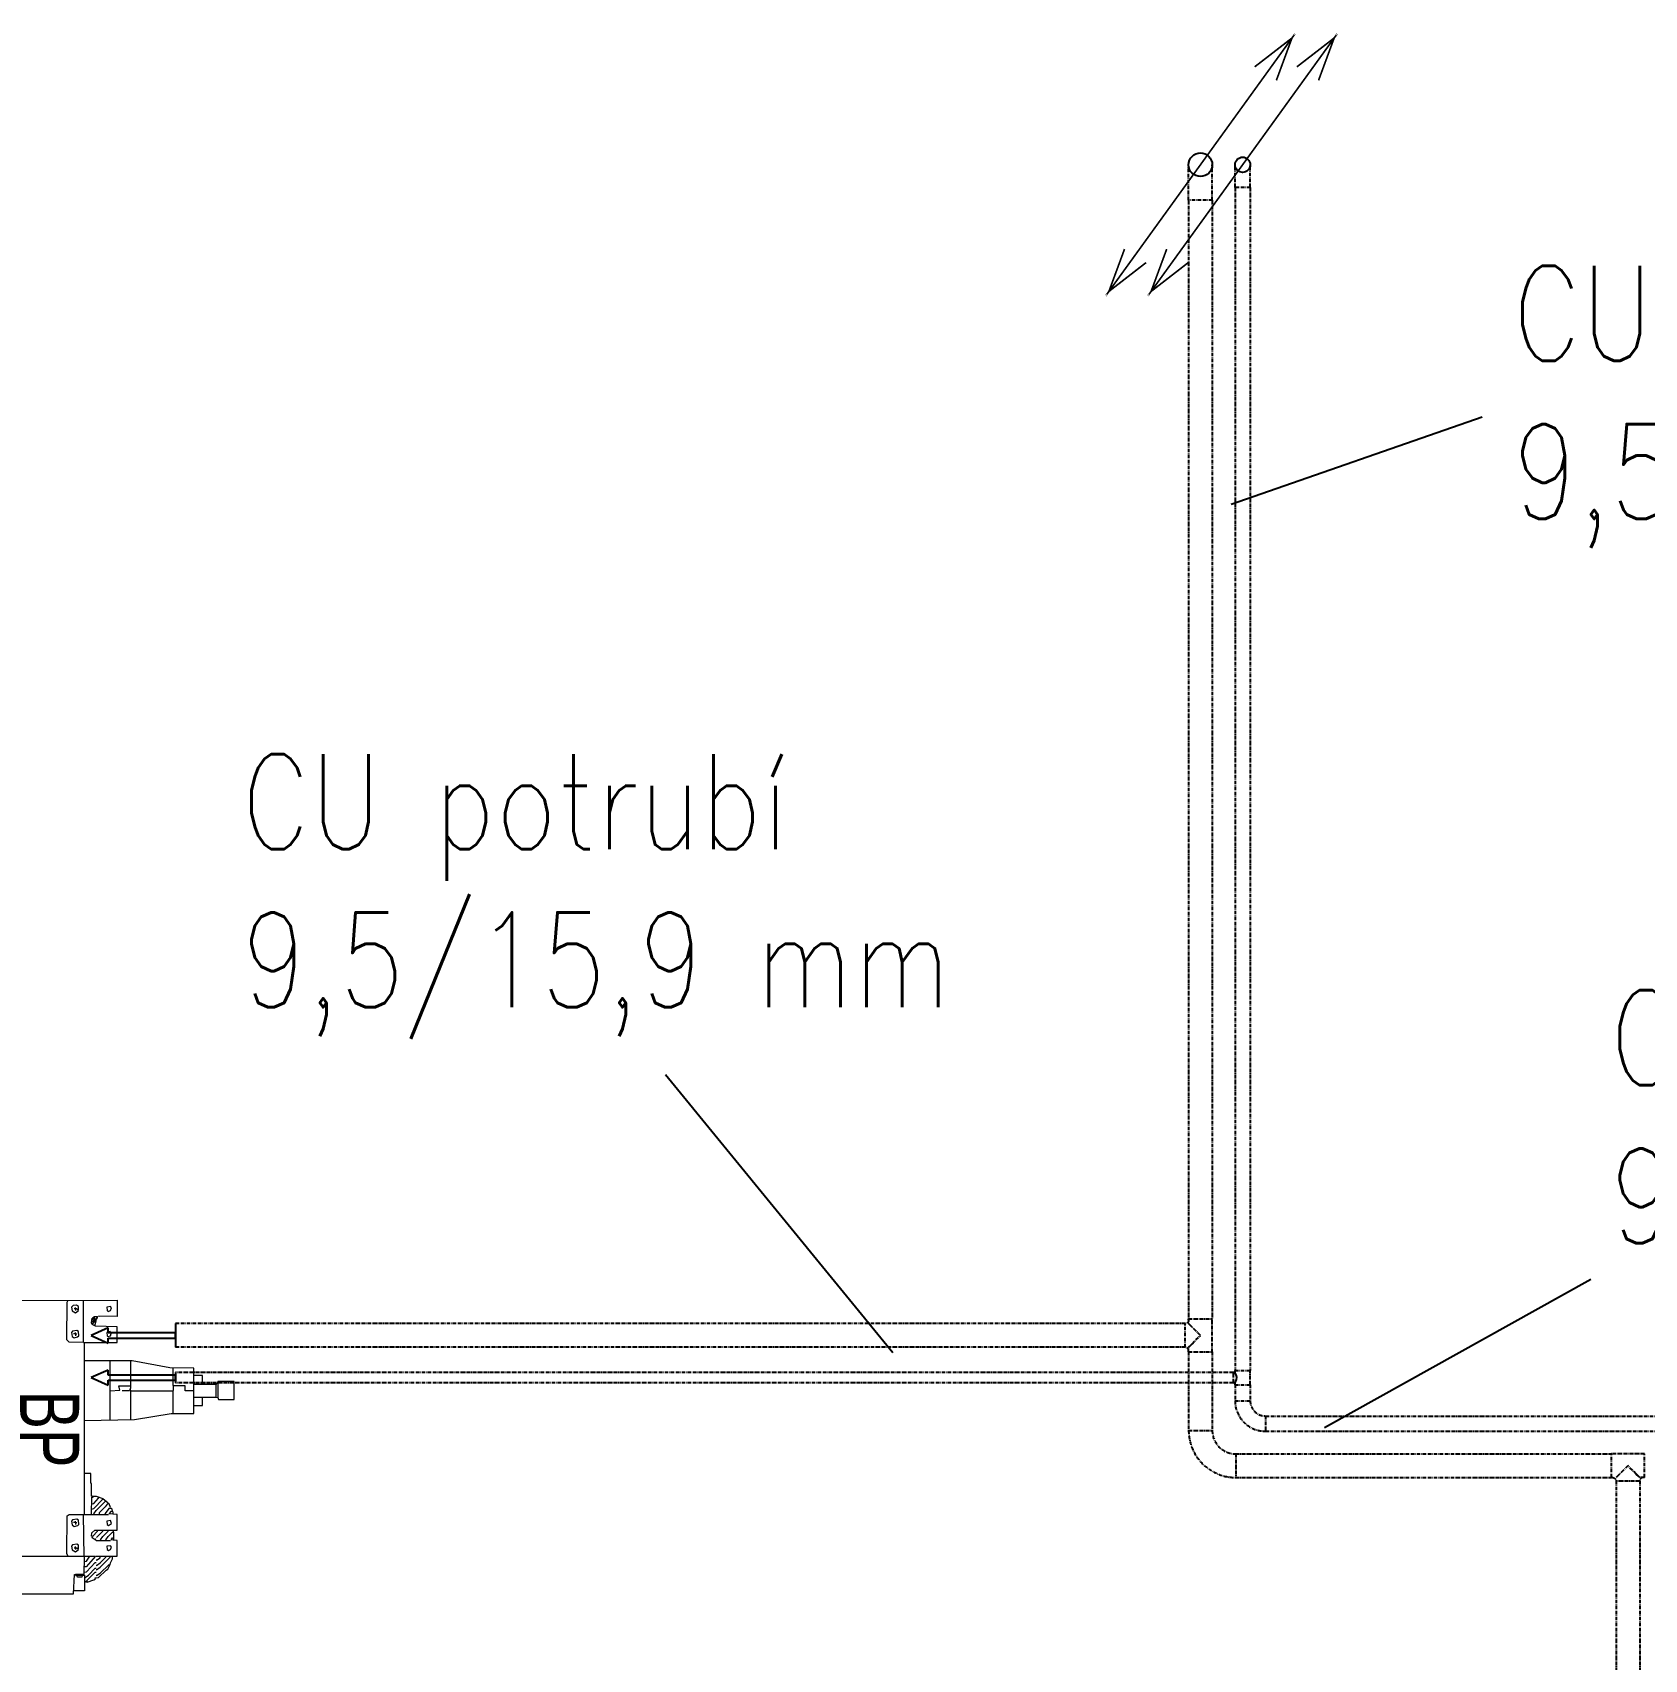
# Model space of a CAD drawing. Header units: millimetres. Extents: x 6550 to 26248, y -43348 to -38845.
# Drawn here: x 10963 to 12874, y -40899 to -38970 of the extents above; entities that cross this region are included whole.
import ezdxf

# ---------------------------------------------------------------- set-up
doc = ezdxf.new("R2010")
doc.units = ezdxf.units.MM
doc.linetypes.add('UnderCeiling', pattern=[6.7, 4.2, -1, 0.5, -1])
doc.layers.add('Jednotky Daikin', color=41, linetype='Continuous')
doc.layers.add('TT_popis OT', color=41, linetype='Continuous')
for name, color, linetype, lineweight in [('PIPE-C1-EDGE', 41, 'Continuous', 25), ('VZT_DIMENZE_Pero_č.__16', 41, 'Continuous', 13), ('VZT_PROSTUPY_Pero_č.__16', 41, 'Continuous', 13)]:
    doc.layers.add(name, color=color, linetype=linetype, lineweight=lineweight)
doc.styles.add('GENERATED_STYLE_1', font='arial.ttf')
doc.styles.add('ROMANS', font='romans.shx', dxfattribs={"width": 0.8})

# ---------------------------------------------------------------- blocks, each defined once
blk = doc.blocks.new('BP BOX 3')
at = {"layer": 'VZT_DIMENZE_Pero_č.__16', "color": 0, "linetype": 'Continuous', "lineweight": 13}
for p, q in [((117.5, 469.5), (96.4, 469.5)), ((96.4, 469.5), (96.4, 450.1)), ((117.5, 450.7), (117.5, 469.5)), ((96.4, 450.1), (115.2, 450.1)), ((98.1, 449.6), (98.1, 450.1)), ((98.7, 449), (98.1, 449.6)), ((99.3, 448.4), (98.7, 449)), ((99.3, 447.9), (99.3, 448.4)), ((99.3, 421.6), (99.3, 447.9)), ((114.7, 447.9), (99.3, 447.9)), ((114.7, 448.4), (115.2, 450.1)), ((114.7, 431.9), (114.7, 448.4)), ((115.2, 450.1), (117.5, 450.7)), ((99.3, 431.9), (89, 431.9)), ((89, 431.9), (89, 421.6)), ((114.7, 421.6), (114.7, 431.9)), ((124.9, 431.9), (114.7, 431.9)), ((124.9, 421.6), (124.9, 431.9)), ((80.4, 421.6), (79.9, 393.1)), ((134.1, 421.6), (80.4, 421.6)), ((107.3, 411.3), (101.6, 411.3)), ((101.6, 411.3), (101.6, 397.6)), ((107.3, 421.6), (107.3, 411.3)), ((134.1, 394.8), (134.1, 421.6)), ((79.9, 393.1), (71.9, 348.6)), ((101, 397.1), (80.4, 397.1)), ((101.6, 397.6), (101, 397.1)), ((106.7, 397.6), (101.6, 397.6)), ((107.3, 397.1), (106.7, 397.6)), ((107.3, 346.9), (107.3, 397.1)), ((134.1, 397.1), (107.3, 397.1)), ((141.5, 351.4), (134.1, 394.8)), ((71.9, 348.6), (71.9, 292.1)), ((142.6, 292.1), (141.5, 351.4)), ((0.6, 18.3), (0, 330.9)), ((0, 330.9), (19.4, 330.9)), ((19.4, 330.9), (18.8, 308.6)), ((31.4, 330.9), (30.8, 304.7)), ((50.2, 330.9), (31.4, 330.9)), ((50.2, 292.1), (50.2, 330.9)), ((104.4, 346.9), (71.9, 346.9)), ((101.6, 332.6), (101.6, 346.9)), ((106.7, 333.8), (101.6, 332.6)), ((105, 346.3), (104.4, 346.9)), ((106.1, 346.3), (105, 346.3)), ((106.7, 346.9), (106.1, 346.3)), ((107.3, 346.9), (106.7, 346.3)), ((142.1, 346.9), (106.7, 346.9)), ((106.7, 346.3), (106.7, 345.7)), ((106.7, 345.7), (107.3, 345.2)), ((107.3, 322.3), (106.7, 333.8)), ((107.3, 345.2), (107.3, 336.6)), ((253.9, 330.9), (253.3, 321.2)), ((272.7, 330.9), (253.9, 330.9)), ((272.7, 313.8), (272.7, 330.9)), ((284.7, 330.9), (284.1, 323.5)), ((303.5, 330.9), (284.7, 330.9)), ((303.5, 325.2), (303.5, 330.9)), ((9.1, 324.1), (7.4, 322.9)), ((7.4, 322.9), (8, 318.3)), ((8, 318.3), (12, 318.9)), ((12, 322.9), (9.1, 324.1)), ((13.1, 320.1), (12, 322.9)), ((12, 318.9), (13.1, 320.1)), ((18.8, 308.6), (18.8, 309.2)), ((39.4, 323.5), (37.1, 322.3)), ((37.1, 322.3), (38.2, 318.3)), ((38.2, 318.3), (42.2, 318.9)), ((42.2, 322.9), (39.4, 323.5)), ((42.8, 319.5), (42.2, 322.9)), ((42.2, 318.9), (42.8, 319.5)), ((142.1, 322.3), (71.9, 322.3)), ((232.2, 305.8), (235.1, 313.8)), ((235.1, 313.8), (240.2, 320.1)), ((236.2, 313.2), (235.1, 313.2)), ((247, 302.9), (236.2, 313.2)), ((249.3, 305.8), (237.9, 317.2)), ((240.2, 320.1), (244.8, 316.6)), ((245.9, 322.9), (241.3, 321.2)), ((241.3, 321.2), (241.3, 320.1)), ((244.8, 316.6), (252.2, 309.2)), ((246.5, 324.1), (249.9, 324.6)), ((246.5, 321.8), (246.5, 324.1)), ((253.3, 316.6), (246.5, 321.8)), ((249.9, 325.2), (253.9, 325.8)), ((249.9, 324.1), (249.9, 325.2)), ((253.3, 321.2), (249.9, 324.1)), ((252.2, 309.2), (253.3, 309.2)), ((253.3, 316.6), (253.9, 316.6)), ((253.3, 309.2), (253.9, 309.2)), ((253.9, 291), (253.9, 320.6)), ((264.7, 324.1), (261.3, 322.9)), ((261.3, 322.9), (261.9, 318.3)), ((261.9, 318.3), (265.9, 318.9)), ((267, 320.6), (264.7, 324.1)), ((265.9, 318.9), (267, 320.6)), ((275, 326.3), (272.7, 326.3)), ((273.8, 320.1), (272.7, 320.1)), ((272.7, 307.5), (272.7, 313.8)), ((273.8, 313.8), (272.7, 313.8)), ((280.1, 313.8), (273.8, 320.1)), ((281.3, 306.4), (273.8, 313.8)), ((275, 325.2), (275, 326.3)), ((275, 326.3), (281.8, 326.3)), ((280.1, 320.1), (275, 325.2)), ((284.1, 317.2), (280.1, 320.1)), ((284.1, 310.9), (280.1, 313.8)), ((281.8, 325.2), (281.8, 326.3)), ((281.8, 326.3), (284.7, 326.3)), ((284.1, 323.5), (281.8, 325.2)), ((284.1, 317.2), (284.7, 317.2)), ((284.1, 310.9), (284.7, 310.9)), ((284.7, 305.8), (284.7, 322.9)), ((292.7, 324.1), (291, 322.9)), ((291, 322.9), (291.5, 318.3)), ((291.5, 318.3), (295.5, 318.9)), ((295.5, 322.9), (292.7, 324.1)), ((296.7, 320.6), (295.5, 322.9)), ((295.5, 318.9), (296.7, 320.6)), ((303.5, 322.3), (303.5, 325.2)), ((306.4, 325.2), (303.5, 325.2)), ((303.5, 317.2), (303.5, 322.3)), ((304.7, 322.3), (303.5, 322.3)), ((303.5, 310.9), (303.5, 317.2)), ((304.7, 317.2), (303.5, 317.2)), ((303.5, 305.8), (303.5, 310.9)), ((305.2, 310.4), (303.5, 310.9)), ((316.6, 310.4), (304.7, 322.3)), ((311.5, 310.4), (304.7, 317.2)), ((308.1, 306.4), (305.2, 310.4)), ((311.5, 322.9), (306.4, 325.2)), ((313.2, 322.3), (311.5, 322.9)), ((314.4, 306.4), (311.5, 310.4)), ((318.9, 319.5), (313.2, 322.3)), ((323.5, 310.4), (313.2, 321.2)), ((313.8, 321.8), (313.8, 322.3)), ((319.5, 306.4), (316.6, 310.4)), ((320.1, 317.8), (318.9, 319.5)), ((328.6, 308.6), (320.1, 317.8)), ((326.3, 306.4), (323.5, 310.4)), ((50.2, 291), (0, 291)), ((19.4, 303.5), (19.4, 307.5)), ((20.5, 307.5), (19.4, 307.5)), ((23.4, 304.1), (19.4, 303.5)), ((21.7, 303.5), (20, 302.4)), ((20, 302.4), (20, 303.5)), ((22.8, 305.8), (20.5, 307.5)), ((20.5, 301.8), (20.5, 302.4)), ((21.1, 301.8), (20.5, 301.8)), ((21.1, 306.9), (21.1, 307.5)), ((21.1, 305.8), (21.1, 306.9)), ((21.7, 305.8), (21.1, 305.8)), ((21.1, 301.8), (21.7, 303.5)), ((21.1, 301.2), (21.1, 301.8)), ((26.8, 300.1), (21.1, 301.2)), ((21.7, 305.8), (22.3, 306.4)), ((22.3, 305.2), (21.7, 305.8)), ((21.7, 305.2), (21.7, 305.8)), ((22.3, 304.7), (21.7, 305.2)), ((22.3, 306.4), (22.8, 305.8)), ((22.8, 305.8), (22.3, 305.2)), ((22.8, 304.7), (22.3, 304.7)), ((23.4, 305.8), (22.8, 305.8)), ((24.5, 305.8), (22.8, 305.8)), ((23.4, 304.1), (22.8, 304.7)), ((23.4, 302.4), (22.8, 301.8)), ((22.8, 301.8), (22.8, 300.7)), ((23.4, 305.2), (23.4, 305.8)), ((24.5, 305.2), (23.4, 304.1)), ((23.4, 304.1), (23.4, 302.4)), ((24, 303.5), (24.5, 304.1)), ((24, 302.9), (24, 303.5)), ((24.5, 302.4), (24, 302.9)), ((28.5, 304.7), (24.5, 305.8)), ((26.8, 302.4), (24.5, 305.2)), ((24.5, 304.1), (25.1, 303.5)), ((24.5, 302.9), (25.1, 303.5)), ((25.1, 302.4), (24.5, 302.9)), ((25.1, 302.4), (24.5, 302.4)), ((25.7, 303.5), (25.1, 303.5)), ((25.7, 302.9), (25.1, 302.4)), ((25.7, 302.4), (25.1, 301.8)), ((25.1, 301.8), (25.1, 300.1)), ((25.7, 302.9), (25.7, 303.5)), ((25.7, 302.9), (25.7, 302.4)), ((27.4, 302.4), (26.8, 302.4)), ((28.5, 301.2), (26.8, 302.4)), ((28, 301.2), (26.8, 300.1)), ((28, 301.8), (27.4, 302.4)), ((28, 301.2), (28, 301.8)), ((30.8, 304.7), (28.5, 304.7)), ((30.2, 304.1), (28.5, 301.2)), ((50.2, 291), (49.6, 273.8)), ((50.2, 291), (50.2, 292.1)), ((253.9, 292.1), (50.2, 292.1)), ((216.8, 299.5), (205.4, 299.5)), ((205.4, 299.5), (205.4, 292.1)), ((217.4, 300.1), (216.8, 299.5)), ((232.2, 300.1), (217.4, 300.1)), ((232.2, 302.4), (232.2, 305.8)), ((232.2, 301.2), (232.2, 302.4)), ((233.3, 302.4), (232.2, 302.4)), ((232.2, 301.2), (232.2, 300.1)), ((233.3, 301.2), (232.2, 301.2)), ((234.5, 308.6), (233.3, 308.6)), ((233.3, 300.7), (233.3, 302.4)), ((253.3, 300.1), (233.3, 300.7)), ((240.8, 302.9), (234.5, 308.6)), ((241.3, 300.1), (240.8, 302.9)), ((247.6, 300.1), (247, 302.9)), ((253.3, 302.9), (249.3, 305.8)), ((253.3, 302.9), (253.9, 302.9)), ((304.1, 291.5), (253.9, 291)), ((253.9, 273.8), (253.9, 291)), ((272.7, 304.1), (272.7, 307.5)), ((273.8, 307.5), (272.7, 307.5)), ((275.6, 300.7), (272.7, 304.1)), ((279.6, 301.8), (273.8, 307.5)), ((279.6, 300.1), (275.6, 300.7)), ((281.8, 301.2), (279.6, 301.8)), ((279.6, 301.2), (279.6, 300.1)), ((284.7, 305.8), (281.8, 301.2)), ((283, 304.7), (283, 305.2)), ((283, 305.2), (283.5, 304.7)), ((283.5, 304.7), (283, 304.7)), ((303.5, 292.1), (303.5, 305.2)), ((303.5, 305.2), (316.1, 293.8)), ((309.2, 294.4), (303.5, 298.4)), ((325.8, 291.5), (303.5, 292.1)), ((303.5, 18.3), (303.5, 291)), ((308.1, 306.4), (308.1, 305.8)), ((309.8, 291.5), (309.2, 294.4)), ((310.9, 304.7), (310.9, 305.8)), ((321.8, 294.4), (310.9, 304.7)), ((314.4, 306.4), (314.4, 305.8)), ((316.1, 293.8), (316.1, 291.5)), ((317.8, 304.7), (317.8, 305.8)), ((325.8, 296.7), (317.8, 304.7)), ((319.5, 306.4), (319.5, 305.8)), ((322.3, 291.5), (321.8, 294.4)), ((322.3, 304.7), (322.3, 305.8)), ((332, 295), (322.3, 304.7)), ((324.6, 281.8), (324.6, 291.5)), ((328.6, 292.7), (325.8, 296.7)), ((326.3, 281.8), (325.8, 292.1)), ((325.8, 292.1), (344.6, 292.1)), ((326.3, 306.4), (326.3, 305.8)), ((326.9, 289.8), (326.3, 289.8)), ((327.5, 289.3), (326.9, 289.8)), ((329.2, 305.8), (328.6, 308.6)), ((329.2, 304.7), (329.2, 305.8)), ((330.3, 305.2), (329.2, 304.7)), ((331.5, 302.9), (330.3, 305.2)), ((334.3, 295), (331.5, 302.9)), ((334.3, 295), (332, 295)), ((333.2, 294.4), (333.8, 293.8)), ((333.2, 293.8), (333.2, 294.4)), ((333.8, 293.8), (333.2, 293.8)), ((333.8, 293.2), (333.2, 292.7)), ((333.2, 292.7), (333.8, 292.7)), ((334.3, 293.8), (333.8, 293.2)), ((334.3, 295), (334.3, 293.8)), ((344.6, 292.1), (344.6, 279.6)), ((2.3, 271.6), (0.6, 272.1)), ((46.8, 271), (2.3, 271.6)), ((7.4, 284.7), (5.7, 282.4)), ((5.7, 282.4), (6.3, 278.4)), ((6.3, 278.4), (8, 276.7)), ((11.4, 284.7), (7.4, 284.7)), ((8, 276.7), (12.6, 277.3)), ((10.3, 281.3), (8.6, 281.3)), ((12, 284.7), (10.3, 283)), ((10.3, 283), (10.3, 279.6)), ((10.3, 281.3), (12, 281.3)), ((14.8, 281.3), (12, 284.7)), ((12.6, 277.3), (14.8, 281.3)), ((37.1, 284.7), (35.9, 283)), ((35.9, 283), (36.5, 277.8)), ((36.5, 277.8), (38.2, 276.7)), ((42.2, 285.3), (37.1, 284.7)), ((39.9, 281.3), (38.2, 281.3)), ((38.2, 276.7), (42.8, 277.3)), ((39.9, 281.3), (39.9, 283)), ((39.9, 281.3), (39.9, 279)), ((39.9, 281.3), (42.2, 281.3)), ((43.4, 283.5), (42.2, 285.3)), ((42.8, 277.3), (44.5, 279.6)), ((44.5, 279.6), (43.4, 283.5)), ((49.6, 273.8), (46.8, 271)), ((255.6, 271.6), (253.9, 273.8)), ((300.7, 271), (255.6, 271.6)), ((260.7, 284.7), (259.6, 283)), ((259.6, 283), (260.2, 277.8)), ((260.2, 277.8), (261.9, 276.7)), ((265.9, 285.3), (260.7, 284.7)), ((263.6, 281.3), (261.9, 281.3)), ((261.9, 276.7), (266.4, 277.3)), ((263.6, 281.3), (263.6, 283)), ((263.6, 281.3), (263.6, 279)), ((263.6, 281.3), (265.9, 281.3)), ((267, 284.1), (265.9, 285.3)), ((266.4, 277.3), (268.1, 279.6)), ((268.1, 279.6), (267, 284.1)), ((290.4, 284.7), (289.3, 283)), ((289.3, 283), (289.8, 277.8)), ((289.8, 277.8), (291.5, 276.7)), ((295, 284.7), (290.4, 284.7)), ((291.5, 276.7), (296.1, 277.3)), ((293.8, 281.3), (292.1, 281.3)), ((295.5, 284.7), (293.8, 283)), ((293.8, 283), (293.8, 279.6)), ((293.8, 281.3), (295.5, 281.3)), ((298.4, 281.3), (295.5, 284.7)), ((296.1, 277.3), (298.4, 281.3)), ((303.5, 272.7), (300.7, 271)), ((325.2, 281.3), (324.6, 281.8)), ((325.2, 281.3), (326.3, 281.8)), ((325.2, 281.3), (325.8, 281.3)), ((325.2, 280.1), (325.2, 281.3)), ((348, 279), (325.2, 280.1)), ((326.3, 283), (327.5, 283)), ((328, 289.3), (327.5, 289.3)), ((327.5, 283), (328, 283.5)), ((328, 283.5), (328, 289.3)), ((348.6, 13.7), (348, 279)), ((230.5, 113), (230.5, 119.8)), ((255.6, 119.8), (244.2, 119.8)), ((269.9, 113), (269.9, 119.8)), ((230.5, 87.9), (230.5, 99.3)), ((269.9, 87.9), (269.9, 99.3)), ((230.5, 62.8), (230.5, 74.2)), ((269.9, 62.8), (269.9, 74.2)), ((230.5, 42.2), (230.5, 49.1)), ((255.6, 42.2), (244.2, 42.2)), ((269.9, 42.8), (269.9, 49.1)), ((2.9, 19.4), (0.6, 18.3)), ((46.2, 20), (2.9, 19.4)), ((49.6, 17.1), (46.2, 20)), ((253.9, 16.5), (257.3, 20)), ((257.3, 20), (300.7, 19.4)), ((300.7, 19.4), (303.5, 18.3)), ((0, 14.8), (0.6, 18.3)), ((0, -40.5), (0, 14.8)), ((50.2, 0), (0, 0)), ((7.4, 13.7), (5.7, 11.4)), ((5.7, 11.4), (6.3, 7.4)), ((6.3, 7.4), (7.4, 5.7)), ((11.4, 13.7), (7.4, 13.7)), ((7.4, 5.7), (11.4, 5.7)), ((9.7, 9.7), (8.6, 9.7)), ((11.4, 13.7), (9.7, 9.7)), ((10.3, 10.3), (9.7, 10.3)), ((9.7, 10.3), (9.7, 9.7)), ((9.7, 9.1), (9.7, 9.7)), ((10.8, 9.1), (9.7, 9.1)), ((10.3, 10.3), (10.8, 10.3)), ((10.8, 10.3), (10.8, 9.1)), ((14.8, 10.3), (11.4, 13.7)), ((11.4, 5.7), (14.3, 8)), ((14.3, 9.1), (14.8, 10.3)), ((14.3, 8), (14.3, 9.1)), ((37.1, 13.7), (35.9, 12)), ((35.9, 12), (36.5, 6.8)), ((36.5, 6.8), (40.5, 5.1)), ((42.2, 14.3), (37.1, 13.7)), ((41.6, 9.7), (38.2, 9.7)), ((39.9, 9.7), (39.9, 12)), ((39.9, 9.7), (39.9, 8)), ((40.5, 5.1), (44.5, 8.6)), ((43.9, 11.4), (41.6, 9.7)), ((43.4, 11.4), (42.2, 14.3)), ((44.5, 8.6), (43.9, 11.4)), ((50.2, -1.1), (49.6, 17.1)), ((253.9, -40.5), (253.9, 16.5)), ((303.5, 0), (253.9, 0)), ((260.7, 13.7), (259.6, 12)), ((259.6, 12), (260.2, 6.8)), ((260.2, 6.8), (264.1, 5.1)), ((265.9, 14.3), (260.7, 13.7)), ((265.3, 9.7), (261.9, 9.7)), ((263.6, 9.7), (263.6, 12)), ((263.6, 9.7), (263.6, 8)), ((264.1, 5.1), (268.1, 8.6)), ((265.9, 10.3), (265.3, 9.7)), ((267.6, 11.4), (265.9, 14.3)), ((266.4, 10.3), (265.9, 10.3)), ((267, 11.4), (266.4, 10.8)), ((266.4, 10.8), (266.4, 10.3)), ((267.6, 11.4), (267, 11.4)), ((268.1, 8.6), (267.6, 11.4)), ((290.4, 13.7), (289.3, 12)), ((289.3, 12), (289.8, 6.8)), ((289.8, 6.8), (293.8, 5.1)), ((295, 13.7), (290.4, 13.7)), ((293.2, 9.7), (292.1, 9.7)), ((295, 13.7), (293.2, 9.7)), ((293.8, 10.3), (293.2, 10.3)), ((293.2, 10.3), (293.2, 9.7)), ((293.2, 9.1), (293.2, 9.7)), ((294.4, 9.1), (293.2, 9.1)), ((293.8, 10.3), (294.4, 10.3)), ((293.8, 5.1), (297.8, 8)), ((294.4, 10.3), (294.4, 9.1)), ((298.4, 10.3), (295, 13.7)), ((297.8, 9.1), (298.4, 10.3)), ((297.8, 8), (297.8, 9.1)), ((303.5, 18.3), (303.5, -14.8)), ((324.1, 0), (303.5, 0)), ((324.6, 10.8), (324.1, 0)), ((325.8, 12.6), (324.6, 10.8)), ((326.9, 0.6), (324.6, 0.6)), ((325.8, 11.4), (325.2, 11.4)), ((346.9, 12.6), (325.8, 12.6)), ((326.9, 9.1), (326.3, 9.1)), ((346.3, 11.4), (326.9, 10.8)), ((326.9, 10.8), (326.9, 0.6)), ((329.2, 6.3), (326.9, 9.1)), ((327.5, 2.3), (326.9, 2.3)), ((326.9, 0.6), (327.5, -2.3)), ((328, 5.1), (327.5, 2.3)), ((329.2, 5.1), (328, 5.1)), ((328.6, 6.3), (329.2, 6.8)), ((328.6, 5.1), (328.6, 6.3)), ((330.3, 10.3), (329.2, 6.3)), ((330.3, 0.6), (329.2, 5.1)), ((330.3, 1.7), (329.8, 1.7)), ((331.5, 8.6), (330.3, 10.3)), ((330.9, 1.7), (330.3, 1.7)), ((338.9, 0.6), (330.3, 0.6)), ((332, 5.1), (330.9, 1.7)), ((332, 6.8), (331.5, 8.6)), ((333.2, 6.3), (332, 6.8)), ((333.2, 5.1), (332, 5.1)), ((332, -2.3), (332, 0)), ((332.6, 6.3), (333.2, 6.8)), ((332.6, 5.1), (332.6, 6.3)), ((333.8, 10.8), (333.2, 6.3)), ((333.8, 0), (333.2, 5.1)), ((338.9, 0.6), (338.9, 10.8)), ((342.3, 0), (338.9, 0.6)), ((342.3, -1.7), (342.3, 0)), ((346.9, 12.6), (346.3, 11.4)), ((346.9, 12.6), (348.6, 13.7)), ((20, -10.8), (18.8, -14.8)), ((18.8, -14.8), (18.8, -40.5)), ((22.8, -9.1), (20, -10.8)), ((21.7, -10.8), (21.1, -10.3)), ((21.7, -31.4), (21.7, -10.8)), ((29.1, -10.3), (22.8, -9.1)), ((25.1, -80.4), (25.1, -18.8)), ((30.8, -13.1), (29.1, -10.3)), ((31.4, -40.5), (30.8, -13.1)), ((50.2, -31.9), (50.2, -1.1)), ((253.9, -1.1), (50.2, -1.1)), ((92.4, -1.1), (92.4, -31.4)), ((116.4, -31.9), (116.4, -1.1)), ((187.7, -1.1), (187.7, -30.8)), ((211.1, -31.9), (211.1, -1.1)), ((272.7, -13.1), (272.1, -40.5)), ((275, -9.7), (272.7, -13.1)), ((281.8, -9.7), (275, -9.7)), ((282.4, -14.8), (281.8, -9.7)), ((283.5, -12), (282.4, -12)), ((282.4, -14.8), (282.4, -31.4)), ((284.1, -12.6), (283.5, -12)), ((284.1, -14.3), (284.1, -12.6)), ((284.7, -14.8), (284.1, -14.3)), ((284.7, -40.5), (284.7, -14.8)), ((303.5, -14.8), (303.5, -39.9)), ((327.5, -2.3), (342.3, -1.7)), ((12, -27.4), (8, -28)), ((8, -28), (8, -32.5)), ((8, -32.5), (11.4, -32.5)), ((11.4, -32.5), (13.1, -30.8)), ((13.1, -30.8), (12, -27.4)), ((22.3, -31.9), (21.7, -31.4)), ((22.3, -31.9), (21.7, -31.9)), ((25.1, -31.9), (22.3, -31.9)), ((22.3, -56.5), (22.3, -31.9)), ((31.4, -31.9), (25.1, -31.9)), ((37.7, -31.9), (37.7, -28)), ((37.7, -28), (41.6, -28)), ((39.4, -32.5), (37.7, -31.9)), ((42.8, -31.4), (39.4, -32.5)), ((41.6, -28), (42.8, -28.5)), ((42.8, -28.5), (42.2, -31.9)), ((50.2, -31.9), (49.6, -40.5)), ((91.9, -31.9), (50.2, -31.9)), ((57.1, -42.2), (57.1, -31.9)), ((91.9, -31.9), (91.9, -31.4)), ((92.4, -31.4), (91.9, -31.9)), ((91.9, -56.5), (91.9, -31.9)), ((186.6, -31.9), (116.4, -31.9)), ((117, -58.8), (117, -31.9)), ((152.3, -42.2), (152.3, -31.9)), ((187.1, -31.4), (186.6, -31.9)), ((186.6, -56.5), (186.6, -31.9)), ((187.7, -30.8), (187.1, -31.4)), ((212.2, -31.9), (211.1, -31.9)), ((212.2, -58.8), (212.2, -31.9)), ((212.2, -31.9), (247, -31.9)), ((247, -42.2), (247, -31.9)), ((247, -31.9), (253.9, -31.9)), ((265.3, -27.4), (261.3, -28)), ((261.3, -28), (261.3, -31.9)), ((261.3, -31.9), (265.9, -31.9)), ((265.9, -28.5), (265.3, -27.4)), ((267, -30.2), (265.9, -28.5)), ((265.9, -31.9), (267, -30.2)), ((281.8, -31.9), (272.7, -31.9)), ((281.8, -31.9), (281.8, -31.4)), ((282.4, -31.4), (281.8, -31.9)), ((281.8, -56.5), (281.8, -31.9)), ((295.5, -27.4), (291.5, -28)), ((291.5, -28), (291.5, -32.5)), ((291.5, -32.5), (295, -32.5)), ((295, -32.5), (296.7, -30.2)), ((296.7, -30.2), (295.5, -27.4)), ((18.8, -40.5), (0, -40.5)), ((22.3, -58.8), (22.3, -56.5)), ((25.1, -56.5), (22.3, -56.5)), ((57.1, -56.5), (25.1, -56.5)), ((49.6, -40.5), (31.4, -40.5)), ((62.2, -41.6), (57.1, -42.2)), ((57.1, -54.8), (57.1, -49.6)), ((57.1, -56.5), (57.6, -55.9)), ((57.1, -106.1), (57.1, -55.9)), ((57.1, -55.9), (62.2, -55.9)), ((62.2, -55.9), (62.2, -41.6)), ((91.9, -56.5), (62.2, -55.9)), ((91.9, -56.5), (84.4, -103.8)), ((152.3, -56.5), (117, -56.5)), ((156.9, -41.6), (152.3, -42.2)), ((152.3, -54.8), (152.3, -49.6)), ((152.3, -56.5), (152.9, -55.9)), ((152.3, -106.1), (152.3, -55.9)), ((152.3, -55.9), (156.9, -55.9)), ((156.9, -55.9), (156.9, -41.6)), ((186.6, -56.5), (156.9, -55.9)), ((186.6, -56.5), (179.1, -103.8)), ((247, -56.5), (212.2, -56.5)), ((251.6, -41.6), (247, -42.2)), ((247, -54.8), (247, -49.6)), ((247, -56.5), (247.6, -55.9)), ((247, -106.1), (247, -55.9)), ((247, -55.9), (251.6, -55.9)), ((251.6, -55.9), (251.6, -41.6)), ((281.8, -56.5), (251.6, -55.9)), ((272.1, -40.5), (253.9, -40.5)), ((281.8, -56.5), (280.1, -65.6)), ((302.9, -40.5), (284.7, -40.5)), ((303.5, -39.9), (302.9, -40.5)), ((22.8, -59.3), (22.3, -58.8)), ((22.8, -62.2), (22.8, -59.3)), ((23.4, -62.8), (22.8, -62.2)), ((23.4, -65.6), (23.4, -62.8)), ((24.5, -65.6), (23.4, -65.6)), ((24.5, -65.6), (25.1, -65.6)), ((124.4, -101.6), (117, -58.8)), ((219.1, -101), (212.2, -58.8)), ((279, -67.9), (277.8, -82.7)), ((280.1, -65.6), (279, -67.9)), ((26.2, -82.7), (25.1, -80.4)), ((25.7, -82.7), (25.1, -82.7)), ((29.7, -101.6), (26.2, -82.7)), ((277.8, -82.7), (273.8, -103.8)), ((30.2, -131.2), (29.7, -101.6)), ((57.1, -106.1), (30.2, -106.1)), ((84.4, -106.1), (57.1, -106.1)), ((62.2, -106.1), (62.2, -120.4)), ((84.4, -103.8), (83.9, -131.2)), ((124.9, -131.2), (124.4, -101.6)), ((152.3, -106.1), (124.9, -106.1)), ((179.1, -106.1), (152.3, -106.1)), ((156.9, -106.7), (156.9, -120.4)), ((179.1, -103.8), (178.6, -131.2)), ((219.6, -131.2), (219.1, -101)), ((247, -106.1), (219.6, -106.1)), ((273.8, -106.1), (247, -106.1)), ((251.6, -106.7), (251.6, -120.4)), ((273.8, -103.8), (273.3, -131.2)), ((83.9, -131.2), (30.2, -131.2)), ((39.4, -140.9), (39.4, -131.2)), ((49.1, -156.9), (49.1, -131.2)), ((58.8, -119.8), (57.1, -119.8)), ((57.1, -119.8), (57.1, -131.2)), ((59.3, -120.4), (58.8, -119.8)), ((62.2, -120.4), (59.3, -120.4)), ((65, -140.9), (65, -131.2)), ((75.3, -131.2), (75.3, -140.3)), ((178.6, -131.2), (124.9, -131.2)), ((134.1, -140.9), (134.1, -131.2)), ((144.3, -156.9), (144.3, -131.2)), ((154, -119.8), (152.3, -119.8)), ((152.3, -119.8), (152.3, -131.2)), ((154.6, -120.4), (154, -119.8)), ((156.9, -120.4), (154.6, -120.4)), ((159.7, -140.9), (159.7, -131.2)), ((170, -131.2), (170, -140.3)), ((273.3, -131.2), (219.6, -131.2)), ((228.8, -140.9), (228.8, -131.2)), ((239, -156.9), (239, -131.2)), ((248.7, -119.8), (247, -119.8)), ((247, -119.8), (247, -131.2)), ((249.3, -120.4), (248.7, -119.8)), ((251.6, -120.4), (249.3, -120.4)), ((254.4, -140.9), (254.4, -131.2)), ((264.7, -131.2), (264.7, -140.3)), ((49.1, -140.9), (39.4, -140.9)), ((65, -159.2), (65, -140.9)), ((74.7, -140.9), (65, -140.9)), ((75.3, -140.3), (74.7, -140.9)), ((144.3, -140.9), (134.1, -140.9)), ((159.7, -159.2), (159.7, -140.9)), ((169.4, -140.9), (159.7, -140.9)), ((170, -140.3), (169.4, -140.9)), ((239, -140.9), (228.8, -140.9)), ((254.4, -159.2), (254.4, -140.9)), ((264.1, -140.9), (254.4, -140.9)), ((264.7, -140.3), (264.1, -140.9)), ((47.9, -159.2), (47.4, -169.4)), ((47.9, -170), (47.4, -169.4)), ((65, -159.2), (47.9, -159.2)), ((47.9, -179.1), (47.9, -170)), ((65, -156.9), (48.5, -156.9)), ((48.5, -156.9), (48.5, -159.2)), ((65, -159.2), (66.2, -159.2)), ((66.2, -159.2), (66.2, -178.6)), ((159.7, -159.2), (142.6, -159.2)), ((142.6, -159.2), (142.6, -179.1)), ((143.8, -156.9), (143.2, -157.5)), ((143.2, -157.5), (143.2, -159.2)), ((159.7, -156.9), (143.8, -156.9)), ((160.9, -159.2), (159.7, -159.2)), ((160.9, -178.6), (160.9, -159.2)), ((254.4, -159.2), (237.9, -159.2)), ((237.9, -159.2), (237.9, -179.1)), ((254.4, -156.9), (238.5, -156.9)), ((238.5, -156.9), (238.5, -159.2)), ((256.2, -159.2), (254.4, -159.2)), ((256.2, -178.6), (256.2, -159.2)), ((65.6, -179.1), (47.9, -179.1)), ((66.2, -178.6), (65.6, -179.1)), ((142.6, -179.1), (160.9, -178.6)), ((237.9, -179.1), (256.2, -178.6))]:
    blk.add_line(p, q, dxfattribs=at)
at = {"layer": 'VZT_PROSTUPY_Pero_č.__16', "color": 0, "linetype": 'Continuous', "lineweight": 13, "char_height": 70, "attachment_point": 7, "style": 'GENERATED_STYLE_1'}
for s, insert in [('\\A1;{\\W0.700000x;\\pql;\\fArial|b0|i0|c238|p38;BP }', (106.9, 215.7)), ('\\A1;{\\W0.700000x;\\pql;\\fArial|b0|i0|c238|p38;BOX }', (82.7, 102.2))]:
    blk.add_mtext(s, dxfattribs=dict(at, insert=insert))

msp = doc.modelspace()

# ---------------------------------------------------------------- linework, layer by layer
at = {"layer": 'PIPE-C1-EDGE', "linetype": 'UnderCeiling', "lineweight": 25}
for p, q in [((12333.3, -40496.5, 2400), (12333.3, -40495.1, 2400)), ((12361.3, -40534.3, 2400), (12361.3, -40495.1, 2400)), ((12333.3, -40534.3, 2400), (12333.3, -40528.7, 2400)), ((12333.3, -40534.3, 2400), (12333.3, -40627.2, 2400)), ((12361.3, -40534.3, 2400), (12361.3, -40627.2, 2400)), ((12388.3, -40556.9, 2400), (12388.3, -40556.3, 2400)), ((12388.3, -40573.1, 2400), (12388.3, -40570.7, 2400)), ((12388.3, -40573.1, 2400), (12388.3, -40592.2, 2400)), ((12406.3, -40573.1, 2400), (12406.3, -40556.3, 2400)), ((12406.3, -40573.1, 2400), (12406.3, -40592.2, 2400)), ((12424.3, -40610.2, 2400), (12895.6, -40610.2, 2400)), ((12424.3, -40628.2, 2400), (12895.6, -40628.2, 2400)), ((12389.3, -40655.2, 2400), (12834.4, -40655.2, 2400)), ((12873.6, -40655.2, 2400), (12834.4, -40655.2, 2400)), ((12389.3, -40683.2, 2400), (12834.4, -40683.2, 2400)), ((12835.8, -40683.2, 2400), (12834.4, -40683.2, 2400)), ((12873.6, -40683.2, 2400), (12868, -40683.2, 2400))]:
    msp.add_line(p, q, dxfattribs=at)
at = {"layer": 'PIPE-C1-EDGE', "linetype": 'UnderCeiling', "lineweight": 25, "extrusion": (-0.680687, 0.680687, 0.270794)}
msp.add_line((12334.4, -40501.7, 2405.4), (12333.3, -40500.7, 2400), dxfattribs=at)
at = {"layer": 'PIPE-C1-EDGE', "linetype": 'UnderCeiling', "lineweight": 25, "extrusion": (-0.513947, 0.513947, 0.686817)}
msp.add_line((12337.4, -40504.8, 2409.9), (12334.4, -40501.7, 2405.4), dxfattribs=at)
at = {"layer": 'PIPE-C1-EDGE', "linetype": 'UnderCeiling', "lineweight": 25, "extrusion": (-0.30207, 0.30207, 0.904161)}
msp.add_line((12341.9, -40509.3, 2412.9), (12337.4, -40504.8, 2409.9), dxfattribs=at)
at = {"layer": 'PIPE-C1-EDGE', "linetype": 'UnderCeiling', "lineweight": 25, "extrusion": (-0.098487, 0.098487, 0.990253)}
msp.add_line((12347.3, -40514.7, 2414), (12341.9, -40509.3, 2412.9), dxfattribs=at)
at = {"layer": 'PIPE-C1-EDGE', "linetype": 'UnderCeiling', "lineweight": 25, "extrusion": (-0.098487, -0.098487, 0.990253)}
for p, q in [((12341.9, -40520, 2412.9), (12347.3, -40514.7, 2414)), ((12854, -40669.2, 2414), (12848.6, -40674.6, 2412.9))]:
    msp.add_line(p, q, dxfattribs=at)
at = {"layer": 'PIPE-C1-EDGE', "linetype": 'UnderCeiling', "lineweight": 25, "extrusion": (-0.680687, -0.680687, 0.270794)}
for p, q in [((12333.3, -40528.7, 2400), (12334.4, -40527.6, 2405.4)), ((12841.1, -40682.1, 2405.4), (12840, -40683.2, 2400))]:
    msp.add_line(p, q, dxfattribs=at)
at = {"layer": 'PIPE-C1-EDGE', "linetype": 'UnderCeiling', "lineweight": 25, "extrusion": (-0.513947, -0.513947, 0.686817)}
for p, q in [((12334.4, -40527.6, 2405.4), (12337.4, -40524.6, 2409.9)), ((12844.1, -40679.1, 2409.9), (12841.1, -40682.1, 2405.4))]:
    msp.add_line(p, q, dxfattribs=at)
at = {"layer": 'PIPE-C1-EDGE', "linetype": 'UnderCeiling', "lineweight": 25, "extrusion": (-0.30207, -0.30207, 0.904161)}
for p, q in [((12337.4, -40524.6, 2409.9), (12341.9, -40520, 2412.9)), ((12848.6, -40674.6, 2412.9), (12844.1, -40679.1, 2409.9))]:
    msp.add_line(p, q, dxfattribs=at)
at = {"layer": 'PIPE-C1-EDGE', "linetype": 'UnderCeiling', "lineweight": 25, "extrusion": (-0.531436, 0.814982, 0.231041)}
msp.add_line((12388.6, -40559.1, 2402.3), (12388.3, -40558.7, 2400), dxfattribs=at)
at = {"layer": 'PIPE-C1-EDGE', "linetype": 'UnderCeiling', "lineweight": 25, "extrusion": (-0.531436, -0.814982, 0.231041)}
msp.add_line((12388.3, -40570.7, 2400), (12388.6, -40570.2, 2402.3), dxfattribs=at)
at = {"layer": 'PIPE-C1-EDGE', "linetype": 'UnderCeiling', "lineweight": 25, "extrusion": (-0.400663, 0.681266, 0.612655)}
msp.add_line((12389.4, -40560.4, 2404.2), (12388.6, -40559.1, 2402.3), dxfattribs=at)
at = {"layer": 'PIPE-C1-EDGE', "linetype": 'UnderCeiling', "lineweight": 25, "extrusion": (-0.400663, -0.681266, 0.612655)}
msp.add_line((12388.6, -40570.2, 2402.3), (12389.4, -40568.9, 2404.2), dxfattribs=at)
at = {"layer": 'PIPE-C1-EDGE', "linetype": 'UnderCeiling', "lineweight": 25, "extrusion": (-0.208442, 0.479047, 0.852682)}
msp.add_line((12390.2, -40562.4, 2405.5), (12389.4, -40560.4, 2404.2), dxfattribs=at)
at = {"layer": 'PIPE-C1-EDGE', "linetype": 'UnderCeiling', "lineweight": 25, "extrusion": (-0.208442, -0.479047, 0.852682)}
msp.add_line((12389.4, -40568.9, 2404.2), (12390.2, -40567, 2405.5), dxfattribs=at)
at = {"layer": 'PIPE-C1-EDGE', "linetype": 'UnderCeiling', "lineweight": 25, "extrusion": (-0.031605, 0.189931, 0.981289)}
msp.add_line((12390.6, -40564.7, 2406), (12390.2, -40562.4, 2405.5), dxfattribs=at)
at = {"layer": 'PIPE-C1-EDGE', "linetype": 'UnderCeiling', "lineweight": 25, "extrusion": (-0.031605, -0.189931, 0.981289)}
msp.add_line((12390.2, -40567, 2405.5), (12390.6, -40564.7, 2406), dxfattribs=at)
at = {"layer": 'PIPE-C1-EDGE', "linetype": 'UnderCeiling', "lineweight": 25, "extrusion": (0.098487, -0.098487, 0.990253)}
msp.add_line((12859.4, -40674.6, 2412.9), (12854, -40669.2, 2414), dxfattribs=at)
at = {"layer": 'PIPE-C1-EDGE', "linetype": 'UnderCeiling', "lineweight": 25, "extrusion": (0.30207, -0.30207, 0.904161)}
msp.add_line((12863.9, -40679.1, 2409.9), (12859.4, -40674.6, 2412.9), dxfattribs=at)
at = {"layer": 'PIPE-C1-EDGE', "linetype": 'UnderCeiling', "lineweight": 25, "extrusion": (0.513947, -0.513947, 0.686817)}
msp.add_line((12866.9, -40682.1, 2405.4), (12863.9, -40679.1, 2409.9), dxfattribs=at)
at = {"layer": 'PIPE-C1-EDGE', "linetype": 'UnderCeiling', "lineweight": 25, "extrusion": (0.680687, -0.680687, 0.270794)}
msp.add_line((12868, -40683.2, 2400), (12866.9, -40682.1, 2405.4), dxfattribs=at)
at = {"layer": 'PIPE-C1-EDGE', "linetype": 'UnderCeiling', "lineweight": 25, "elevation": 2400}
for points in [[(12388.3, -39153.4), (12388.3, -40556.3)], [(12406.3, -39153.4), (12406.3, -40556.3)], [(12333.3, -39168.4), (12333.3, -40495.1)], [(12361.3, -39168.4), (12361.3, -40495.1)], [(12333.3, -40496.5), (12333.3, -40495.1)], [(12361.3, -40534.3), (12361.3, -40495.1)], [(12329.1, -40500.7), (11132.5, -40500.7)], [(12329.1, -40528.7), (11132.5, -40528.7)], [(12333.3, -40534.3), (12333.3, -40528.7)], [(12333.3, -40534.3), (12333.3, -40627.2)], [(12361.3, -40534.3), (12361.3, -40627.2)], [(12386.5, -40558.7), (11132.5, -40558.7)], [(12386.5, -40570.7), (11132.5, -40570.7)], [(12388.3, -40556.9), (12388.3, -40556.3)], [(12388.3, -40573.1), (12388.3, -40570.7)], [(12388.3, -40573.1), (12388.3, -40592.2)], [(12406.3, -40573.1), (12406.3, -40556.3)], [(12406.3, -40573.1), (12406.3, -40592.2)], [(12424.3, -40610.2), (12895.6, -40610.2)], [(12424.3, -40628.2), (12895.6, -40628.2)], [(12389.3, -40655.2), (12834.4, -40655.2)], [(12873.6, -40655.2), (12834.4, -40655.2)], [(12389.3, -40683.2), (12834.4, -40683.2)], [(12835.8, -40683.2), (12834.4, -40683.2)], [(12840, -40687.4), (12840, -41526.6)], [(12873.6, -40683.2), (12868, -40683.2)], [(12868, -40687.4), (12868, -41526.6)]]:
    msp.add_lwpolyline(points, dxfattribs=at)
at = {"layer": 'PIPE-C1-EDGE', "linetype": 'Continuous', "lineweight": 25, "elevation": 2400}
for points in [[(11052.5, -40505.7), (11032.5, -40514.7)], [(11032.5, -40514.7), (11052.5, -40523.7)], [(11052.5, -40511.7), (11052.5, -40505.7)], [(11132.5, -40511.7), (11052.5, -40511.7)], [(11132.5, -40500.7), (11132.5, -40528.7)], [(11132.5, -40517.7), (11132.5, -40511.7)], [(11052.5, -40523.7), (11052.5, -40517.7)], [(11052.5, -40517.7), (11132.5, -40517.7)], [(11052.5, -40555.7), (11032.5, -40564.7)], [(11032.5, -40564.7), (11052.5, -40573.7)], [(11052.5, -40561.7), (11052.5, -40555.7)], [(11132.5, -40561.7), (11052.5, -40561.7)], [(11052.5, -40573.7), (11052.5, -40567.7)], [(11052.5, -40567.7), (11132.5, -40567.7)], [(11132.5, -40558.7), (11132.5, -40570.7)], [(11132.5, -40567.7), (11132.5, -40561.7)]]:
    msp.add_lwpolyline(points, dxfattribs=at)
at = {"layer": 'PIPE-C1-EDGE', "linetype": 'UnderCeiling', "lineweight": 25, "extrusion": (-0.680687, 0.680687, 0.270794), "elevation": -35313.5}
msp.add_lwpolyline([(19917.3, 12432.6), (19917.3, 12427)], dxfattribs=at)
at = {"layer": 'PIPE-C1-EDGE', "linetype": 'UnderCeiling', "lineweight": 25, "extrusion": (-0.513947, 0.513947, 0.686817), "elevation": -25502.9}
msp.add_lwpolyline([(19917.3, 27414.5), (19917.3, 27408.3)], dxfattribs=at)
at = {"layer": 'PIPE-C1-EDGE', "linetype": 'UnderCeiling', "lineweight": 25, "extrusion": (-0.30207, 0.30207, 0.904161), "elevation": -13783.1}
msp.add_lwpolyline([(19917.3, 34820.6), (19917.3, 34813.5)], dxfattribs=at)
at = {"layer": 'PIPE-C1-EDGE', "linetype": 'UnderCeiling', "lineweight": 25, "extrusion": (-0.098487, 0.098487, 0.990253), "elevation": -2815.7}
msp.add_lwpolyline([(19917.3, 37350.9), (19917.3, 37343.3)], dxfattribs=at)
at = {"layer": 'PIPE-C1-EDGE', "linetype": 'UnderCeiling', "lineweight": 25, "extrusion": (-0.098487, -0.098487, 0.990253)}
for points, elevation in [([(37379.1, -19394.6), (37379.1, -19387)], 5164.6), ([(37846.6, -19140.4), (37846.6, -19148)], 5129.9)]:
    msp.add_lwpolyline(points, dxfattribs=dict(at, elevation=elevation))
at = {"layer": 'PIPE-C1-EDGE', "linetype": 'UnderCeiling', "lineweight": 25, "extrusion": (-0.680687, -0.680687, 0.270794)}
for points, elevation in [([(37379.1, -3088.5), (37379.1, -3083)], 19842.1), ([(37846.6, -3015.5), (37846.6, -3021.1)], 19602.4)]:
    msp.add_lwpolyline(points, dxfattribs=dict(at, elevation=elevation))
at = {"layer": 'PIPE-C1-EDGE', "linetype": 'UnderCeiling', "lineweight": 25, "extrusion": (-0.513947, -0.513947, 0.686817)}
for points, elevation in [([(37379.1, -11943.8), (37379.1, -11937.6)], 16141.9), ([(37846.6, -11766.6), (37846.6, -11772.8)], 15960.9)]:
    msp.add_lwpolyline(points, dxfattribs=dict(at, elevation=elevation))
at = {"layer": 'PIPE-C1-EDGE', "linetype": 'UnderCeiling', "lineweight": 25, "extrusion": (-0.30207, -0.30207, 0.904161)}
for points, elevation in [([(37379.1, -16991.7), (37379.1, -16984.6)], 10693.5), ([(37846.6, -16759.4), (37846.6, -16766.5)], 10587.1)]:
    msp.add_lwpolyline(points, dxfattribs=dict(at, elevation=elevation))
at = {"layer": 'PIPE-C1-EDGE', "linetype": 'UnderCeiling', "lineweight": 25, "extrusion": (-0.531436, 0.814982, 0.231041), "elevation": -39083.7}
msp.add_lwpolyline([(11776.7, 11750.1), (11776.7, 11747.8)], dxfattribs=at)
at = {"layer": 'PIPE-C1-EDGE', "linetype": 'UnderCeiling', "lineweight": 25, "extrusion": (-0.531436, -0.814982, 0.231041), "elevation": 27035.3}
msp.add_lwpolyline([(32537.3, -3953.2), (32537.3, -3950.9)], dxfattribs=at)
at = {"layer": 'PIPE-C1-EDGE', "linetype": 'UnderCeiling', "lineweight": 25, "extrusion": (-0.400663, 0.681266, 0.612655), "elevation": -31123.4}
msp.add_lwpolyline([(9882.5, 27167.9), (9882.5, 27165.4)], dxfattribs=at)
at = {"layer": 'PIPE-C1-EDGE', "linetype": 'UnderCeiling', "lineweight": 25, "extrusion": (-0.400663, -0.681266, 0.612655), "elevation": 24147.2}
msp.add_lwpolyline([(31245.5, -15678.6), (31245.5, -15676.2)], dxfattribs=at)
at = {"layer": 'PIPE-C1-EDGE', "linetype": 'UnderCeiling', "lineweight": 25, "extrusion": (-0.208442, 0.479047, 0.852682), "elevation": -19962.8}
msp.add_lwpolyline([(4822.5, 37186.6), (4822.5, 37184.1)], dxfattribs=at)
at = {"layer": 'PIPE-C1-EDGE', "linetype": 'UnderCeiling', "lineweight": 25, "extrusion": (-0.208442, -0.479047, 0.852682), "elevation": 18902}
msp.add_lwpolyline([(27546.9, -26248.8), (27546.9, -26246.3)], dxfattribs=at)
at = {"layer": 'PIPE-C1-EDGE', "linetype": 'UnderCeiling', "lineweight": 25, "extrusion": (-0.031605, 0.189931, 0.981289), "elevation": -5735.1}
msp.add_lwpolyline([(-5564, 41724.8), (-5564, 41722.4)], dxfattribs=at)
at = {"layer": 'PIPE-C1-EDGE', "linetype": 'UnderCeiling', "lineweight": 25, "extrusion": (-0.031605, -0.189931, 0.981289), "elevation": 9673.9}
msp.add_lwpolyline([(18881, -36809), (18881, -36806.7)], dxfattribs=at)
at = {"layer": 'PIPE-C1-EDGE', "linetype": 'UnderCeiling', "lineweight": 25, "extrusion": (0.098487, -0.098487, 0.990253), "elevation": 7661.8}
msp.add_lwpolyline([(-19668.3, -37149.2), (-19668.3, -37141.5)], dxfattribs=at)
at = {"layer": 'PIPE-C1-EDGE', "linetype": 'UnderCeiling', "lineweight": 25, "extrusion": (0.30207, -0.30207, 0.904161), "elevation": 18352.7}
msp.add_lwpolyline([(-19668.3, -33202.6), (-19668.3, -33195.5)], dxfattribs=at)
at = {"layer": 'PIPE-C1-EDGE', "linetype": 'UnderCeiling', "lineweight": 25, "extrusion": (0.513947, -0.513947, 0.686817), "elevation": 29173.4}
msp.add_lwpolyline([(-19668.3, -24258), (-19668.3, -24251.7)], dxfattribs=at)
at = {"layer": 'PIPE-C1-EDGE', "linetype": 'UnderCeiling', "lineweight": 25, "extrusion": (0.680687, -0.680687, 0.270794), "elevation": 37101.5}
msp.add_lwpolyline([(-19668.3, -7943.7), (-19668.3, -7938.1)], dxfattribs=at)
at = {"layer": 'PIPE-C1-EDGE', "linetype": 'Continuous', "lineweight": 25}
for centre, radius in [((12347.3, -39126.4, 3400), 14), ((12397.3, -39126.4, 3400), 9)]:
    msp.add_circle(centre, radius, dxfattribs=at)
at = {"layer": 'PIPE-C1-EDGE', "linetype": 'UnderCeiling', "lineweight": 25, "extrusion": (1, 0, 0)}
for centre, radius, start, end in [((-39168.4, 2442, 12333.3), 42, 270, 0), ((-39168.4, 2442, 12361.3), 42, 270, 0), ((-39153.4, 2427, 12388.3), 27, 270, 0), ((-39153.4, 2427, 12406.3), 27, 270, 0), ((-40619.2, 2400, 12424.3), 9, 0, 180), ((-40619.2, 2400, 12424.3), 9, 0, 180), ((-40669.2, 2400, 12389.3), 14, 0, 180), ((-40669.2, 2400, 12389.3), 14, 0, 180)]:
    msp.add_arc(centre, radius, start, end, dxfattribs=at)
at = {"layer": 'PIPE-C1-EDGE', "linetype": 'UnderCeiling', "lineweight": 25, "extrusion": (0, -1, 0)}
for centre, radius in [((12397.3, 2400, 39153.4), 9), ((12347.3, 2400, 39168.4), 14), ((12854, 2400, 40687.4), 14), ((12854, 2400, 40687.4), 14)]:
    msp.add_arc(centre, radius, 0, 180, dxfattribs=at)
at = {"layer": 'PIPE-C1-EDGE', "linetype": 'UnderCeiling', "lineweight": 25, "extrusion": (0, 1, 0)}
for centre, radius in [((-12347.3, 2400, -40495.1), 14), ((-12347.3, 2400, -40495.1), 14), ((-12347.3, 2400, -40534.3), 14), ((-12347.3, 2400, -40534.3), 14), ((-12397.3, 2400, -40556.3), 9), ((-12397.3, 2400, -40556.3), 9), ((-12397.3, 2400, -40573.1), 9), ((-12397.3, 2400, -40573.1), 9), ((-12397.3, 2400, -40592.2), 9), ((-12397.3, 2400, -40592.2), 9), ((-12347.3, 2400, -40627.2), 14), ((-12347.3, 2400, -40627.2), 14)]:
    msp.add_arc(centre, radius, 0, 180, dxfattribs=at)
at = {"layer": 'PIPE-C1-EDGE', "linetype": 'UnderCeiling', "lineweight": 25, "extrusion": (0, 0, -1)}
for centre, radius, start, end in [((-12329.1, -40496.5, -2400), 4.2, 180, 270), ((-12329.1, -40496.5, -2400), 4.2, 180, 270), ((-12386.5, -40556.9, -2400), 1.8, 180, 270), ((-12386.5, -40556.9, -2400), 1.8, 180, 270), ((-12835.8, -40687.4, -2400), 4.2, 90, 180), ((-12835.8, -40687.4, -2400), 4.2, 90, 180)]:
    msp.add_arc(centre, radius, start, end, dxfattribs=at)
at = {"layer": 'PIPE-C1-EDGE', "linetype": 'UnderCeiling', "lineweight": 25, "extrusion": (-1, 0, 0)}
for centre, radius in [((40514.7, 2400, -12329.1), 14), ((40514.7, 2400, -12329.1), 14), ((40564.7, 2400, -12386.5), 6), ((40564.7, 2400, -12386.5), 6), ((40669.2, 2400, -12834.4), 14), ((40669.2, 2400, -12834.4), 14), ((40669.2, 2400, -12873.6), 14), ((40669.2, 2400, -12873.6), 14)]:
    msp.add_arc(centre, radius, 0, 180, dxfattribs=at)
at = {"layer": 'PIPE-C1-EDGE', "linetype": 'UnderCeiling', "lineweight": 25}
for centre, radius, start, end in [((12329.1, -40532.9, 2400), 4.2, 360, 90), ((12329.1, -40532.9, 2400), 4.2, 360, 90), ((12386.5, -40572.5, 2400), 1.8, 0, 90), ((12386.5, -40572.5, 2400), 1.8, 0, 90), ((12424.3, -40592.2, 2400), 36, 180, 270), ((12424.3, -40592.2, 2400), 36, 180, 270), ((12424.3, -40592.2, 2400), 18, 180, 270), ((12424.3, -40592.2, 2400), 18, 180, 270), ((12389.3, -40627.2, 2400), 56, 180, 270), ((12389.3, -40627.2, 2400), 56, 180, 270), ((12389.3, -40627.2, 2400), 28, 180, 270), ((12389.3, -40627.2, 2400), 28, 180, 270), ((12872.2, -40687.4, 2400), 4.2, 90, 180), ((12872.2, -40687.4, 2400), 4.2, 90, 180)]:
    msp.add_arc(centre, radius, start, end, dxfattribs=at)
at = {"layer": 'TT_popis OT', "linetype": 'Continuous'}
for p, q in [((12681.2, -39425.9, -2400), (12383.6, -39529.2, 2400)), ((11713.2, -40205.3, -2400), (11982.8, -40534.9, 2400)), ((12810.1, -40448.3, -2400), (12494.5, -40624.3, 2400))]:
    msp.add_line(p, q, dxfattribs=at)
at = {"layer": 'TT_popis OT', "linetype": 'Continuous', "const_width": 2, "elevation": 2400}
for points in [[(12347.3, -39126.4), (12455.8, -38976.1), (12437.3, -39026.3)], [(12347.3, -39126.4), (12455.8, -38976.1), (12411.6, -39010.3)], [(12397.3, -39126.4), (12505.8, -38976.1), (12487.3, -39026.3)], [(12397.3, -39126.4), (12505.8, -38976.1), (12461.6, -39010.3)], [(12347.3, -39126.4), (12238.8, -39276.6), (12282.9, -39242.4)], [(12347.3, -39126.4), (12238.8, -39276.6), (12257.3, -39226.4)], [(12397.3, -39126.4), (12288.8, -39276.6), (12332.9, -39242.4)], [(12397.3, -39126.4), (12288.8, -39276.6), (12307.3, -39226.4)]]:
    msp.add_lwpolyline(points, dxfattribs=at)

# ---------------------------------------------------------------- block references
at = {"layer": 'Jednotky Daikin', "rotation": 270}
msp.add_blockref('BP BOX 3', (10732.5, -40473), dxfattribs=at)

# ---------------------------------------------------------------- texts
at = {"layer": 'TT_popis OT', "linetype": 'Continuous', "char_height": 150, "width": 1946.022, "attachment_point": 1, "rotation": 0, "style": 'ROMANS'}
for s, insert in [('\\A1;{\\H0.75x;CU potrubí\\P9,5/19,1 mm}', (12717.6, -39246.3, -2400)), ('\\A1;{\\H0.75x;CU potrubí\\P9,5/15,9 mm}', (11210.9, -39825.4, -2400)), ('\\A1;{\\H0.75x;CU potrubí\\P9,5/15,9 mm}', (12832.9, -40105.3, -2400))]:
    msp.add_mtext(s, dxfattribs=dict(at, insert=insert))

doc.saveas('drawing.dxf')
